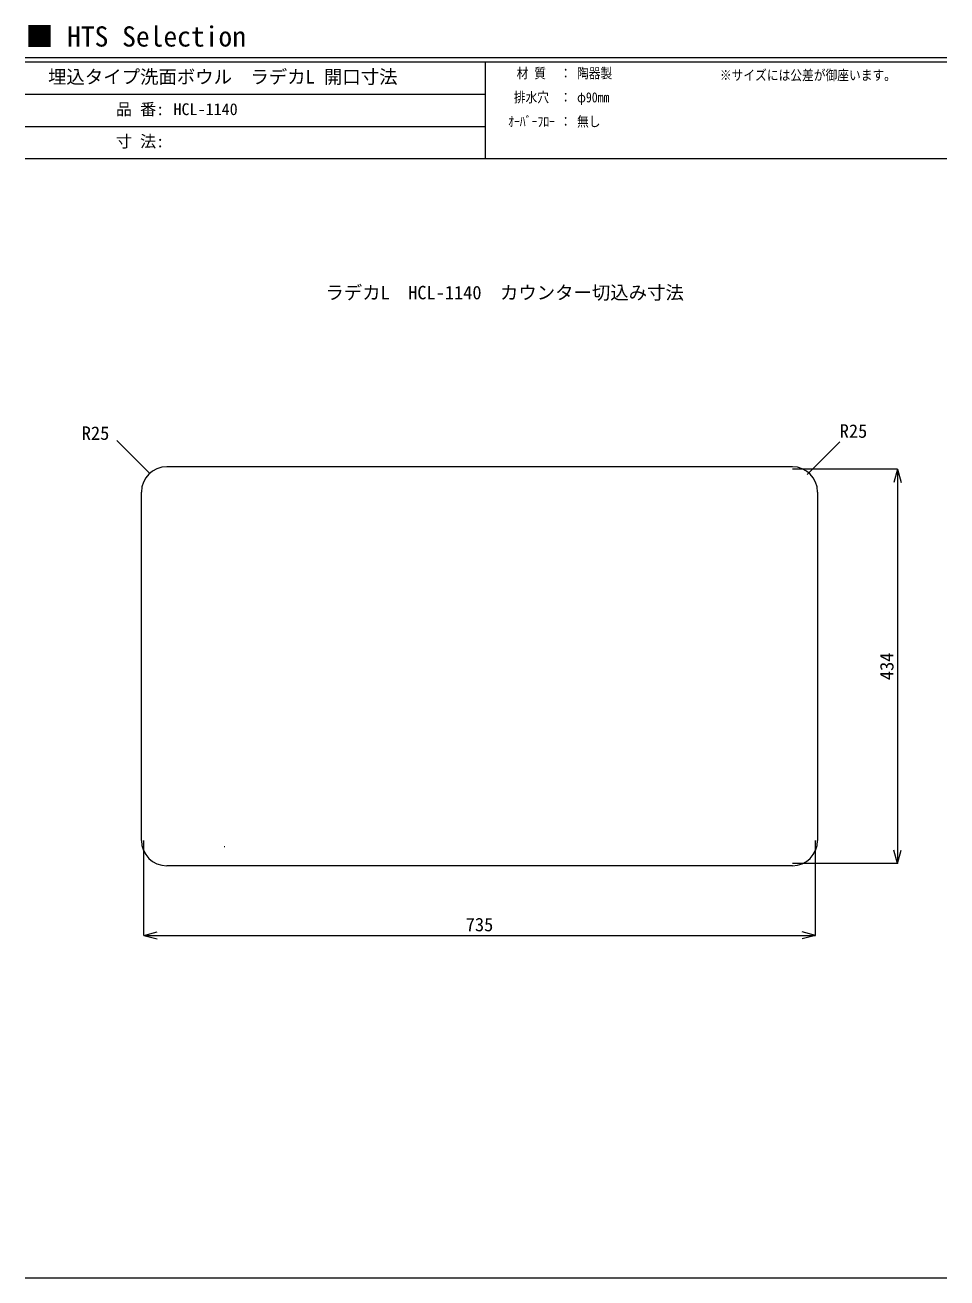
# Model space of a CAD drawing. Units: millimetres, scale not verified. Extents: x -1002 to 0, y -687 to 676.
import ezdxf
from ezdxf.enums import TextEntityAlignment as Align

# ---------------------------------------------------------------- set-up
doc = ezdxf.new("R2010")
doc.units = ezdxf.units.MM
doc.header["$LTSCALE"] = 5
doc.layers.add('F-0', color=7, linetype='Continuous', lineweight=15)
doc.styles.add('ＭＳ ゴシック', font='')
doc.styles.get('ＭＳ ゴシック').set_extended_font_data('MS Gothic')

msp = doc.modelspace()

# ---------------------------------------------------------------- linework, layer by layer
at = {"layer": 'F-0'}
for p, q in [((-0.026, 640.036), (-1002.086, 640.036)), ((-0.026, 635.036), (-1002.086, 635.036)), ((-502.086, 635.036), (-502.086, 530.036)), ((-502.086, 600.036), (-1002.086, 600.036)), ((-502.086, 565.036), (-1002.086, 565.036)), ((-0.026, 530.036), (-1002.086, 530.036)), ((-867.067, 188.555), (-902.423, 223.91)), ((-151.879, 186.939), (-116.524, 222.295)), ((-168.048, 195.191), (-848.048, 195.191)), ((-53.734, 192.691), (-168.048, 192.691)), ((-53.734, 192.691), (-57.616, 178.202)), ((-53.734, 192.691), (-53.734, -236.309)), ((-53.734, 192.691), (-49.852, 178.202)), ((-875.548, -211.309), (-875.548, 167.691)), ((-140.548, 167.691), (-140.548, -211.309)), ((-873.048, -314.456), (-873.048, -211.309)), ((-143.048, -314.456), (-143.048, -211.309)), ((-784.944, -218.309), (-785.743, -218.309)), ((-53.734, -236.309), (-57.616, -221.821)), ((-53.734, -236.309), (-49.852, -221.821)), ((-168.048, -238.809), (-848.048, -238.809)), ((-53.734, -236.309), (-168.048, -236.309)), ((-873.048, -314.456), (-858.559, -310.573)), ((-143.048, -314.456), (-157.537, -310.573)), ((-873.048, -314.456), (-143.048, -314.456)), ((-873.048, -314.456), (-858.559, -318.338)), ((-143.048, -314.456), (-157.537, -318.338)), ((-1002.086, -687.064), (-0.026, -687.064))]:
    msp.add_line(p, q, dxfattribs=at)
for centre, start, end in [((-848.048, 167.691), 90, 180), ((-168.048, 167.691), 0, 90), ((-848.048, -211.309), 180, 270), ((-168.048, -211.309), 270, 0)]:
    msp.add_arc(centre, 27.5, start, end, dxfattribs=at)

# ---------------------------------------------------------------- texts
at = {"layer": 'F-0', "style": 'ＭＳ ゴシック'}
for s, height, p in [('■ HTS Selection', 21.99, (-1001.367, 645.583)), ('埋込タイプ洗面ボウル\u3000ラデカL 開口寸法', 14.66, (-977.086, 607.536)), ('品 番:', 12.83, (-903.336, 573.786)), ('HCL-1140', 12.83, (-840.774, 573.786)), ('寸 法:', 12.83, (-903.336, 538.786)), ('ラデカL\u3000HCL-1140\u3000カウンター切込み寸法', 14.66, (-675.638, 372.881)), ('R25', 14.66, (-940.44, 220.02)), ('R25', 14.66, (-116.524, 222.295)), ('735', 14.66, (-523.048, -314.456))]:
    msp.add_text(s, height=height, dxfattribs=at).set_placement(p, align=Align.BOTTOM_LEFT)
at = {"layer": 'F-0', "style": 'ＭＳ ゴシック', "width": 0.85}
for s, p in [('材 質', (-467.711, 614.411)), ('：', (-420.836, 614.411)), ('陶器製', (-402.086, 614.411)), ('※サイズには公差が御座います。', (-246.789, 612.299)), ('排水穴', (-470.836, 588.161)), ('：', (-420.836, 588.161)), ('φ90mm', (-402.086, 588.161)), ('ｵｰﾊﾞｰﾌﾛｰ', (-477.086, 561.911)), ('：', (-420.836, 561.911)), ('無し', (-402.086, 561.911))]:
    msp.add_text(s, height=11, dxfattribs=at).set_placement(p, align=Align.BOTTOM_LEFT)
at = {"layer": 'F-0', "style": 'ＭＳ ゴシック'}
msp.add_text('434', height=14.66, rotation=90, dxfattribs=at).set_placement((-53.734, -36.809), align=Align.BOTTOM_LEFT)

doc.saveas('drawing.dxf')
